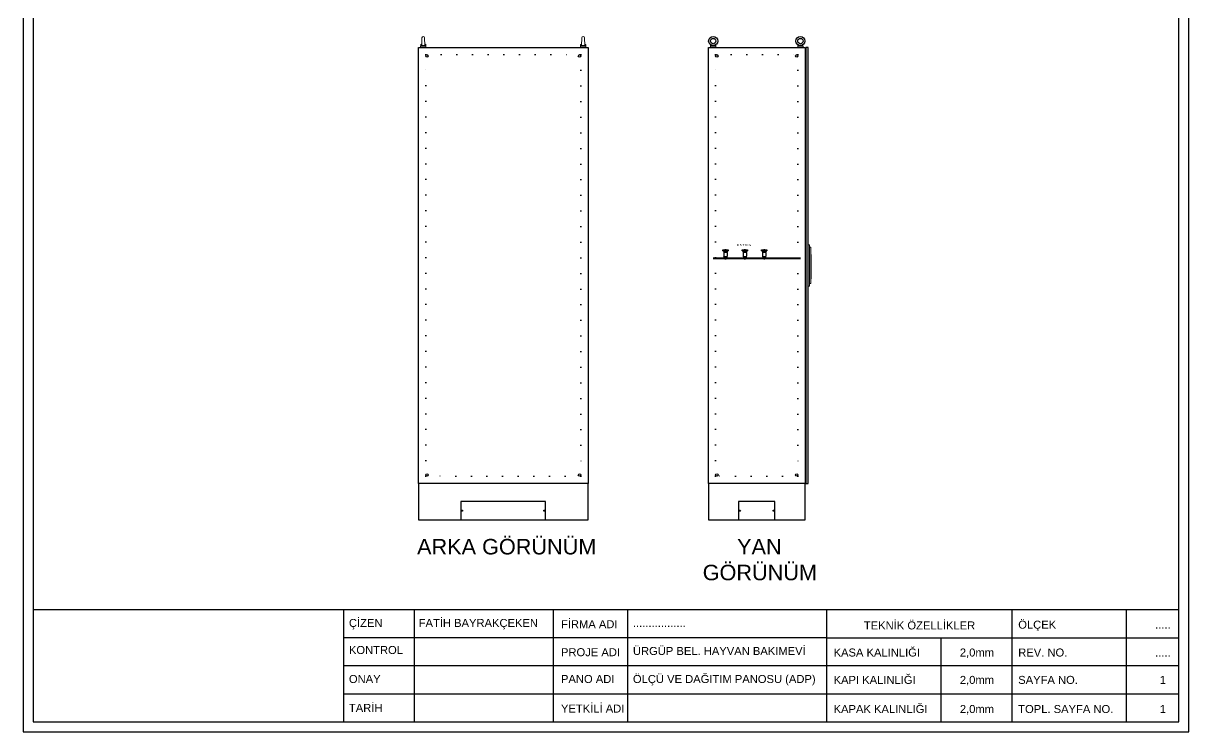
# Model space of a CAD drawing. Header units: millimetres. Extents: x 2046 to 14753, y 2361 to 29276.
# Drawn here: x 9972.7 to 10453.7, y 2675.6 to 2968 of the extents above; entities that cross this region are included whole.
import ezdxf
from ezdxf.enums import TextEntityAlignment as Align

# ---------------------------------------------------------------- set-up
doc = ezdxf.new("R2010")
doc.units = ezdxf.units.MM
doc.linetypes.add('DOT', pattern=[6.35, 0, -6.35])
for name, color, linetype in [('BARA', 31, 'Continuous'), ('HAT', 3, 'Continuous'), ('PLOTRAHMEN', 1, 'Continuous'), ('YAZI-1', 2, 'Continuous')]:
    doc.layers.add(name, color=color, linetype=linetype)
doc.styles.get("Standard").update_dxf_attribs({"font": 'arial.ttf'})

msp = doc.modelspace()

# ---------------------------------------------------------------- linework, layer by layer
at = {"color": 0, "lineweight": 9}
for p, q in [((10136.659, 2958.356), (10136.696, 2959.346)), ((10138.819, 2958.356), (10136.659, 2958.356)), ((10136.659, 2958.087), (10136.659, 2958.356)), ((10136.677, 2958.851), (10138.8, 2958.851)), ((10137.124, 2959.494), (10136.696, 2959.346)), ((10137.121, 2959.346), (10136.696, 2959.346)), ((10137.109, 2958.851), (10137.199, 2962.054)), ((10138.369, 2958.851), (10138.279, 2962.054)), ((10138.782, 2959.346), (10138.354, 2959.494)), ((10138.782, 2959.346), (10138.357, 2959.346)), ((10138.819, 2958.356), (10138.782, 2959.346)), ((10138.819, 2958.087), (10138.819, 2958.356)), ((10202.659, 2958.356), (10202.696, 2959.346)), ((10202.659, 2958.356), (10204.819, 2958.356)), ((10202.659, 2958.087), (10202.659, 2958.356)), ((10204.8, 2958.851), (10202.677, 2958.851)), ((10202.696, 2959.346), (10203.124, 2959.494)), ((10202.696, 2959.346), (10203.121, 2959.346)), ((10203.109, 2958.851), (10203.199, 2962.054)), ((10204.369, 2958.851), (10204.279, 2962.054)), ((10204.354, 2959.494), (10204.782, 2959.346)), ((10204.357, 2959.346), (10204.782, 2959.346)), ((10204.819, 2958.356), (10204.782, 2959.346)), ((10204.819, 2958.087), (10204.819, 2958.356)), ((10256.328, 2958.356), (10256.358, 2959.174)), ((10258.488, 2958.356), (10256.328, 2958.356)), ((10256.328, 2958.087), (10256.328, 2958.356)), ((10256.346, 2958.851), (10258.47, 2958.851)), ((10258.488, 2958.356), (10258.457, 2959.174)), ((10258.488, 2958.087), (10258.488, 2958.356)), ((10292.328, 2958.356), (10292.358, 2959.174)), ((10292.328, 2958.356), (10294.488, 2958.356)), ((10292.328, 2958.087), (10292.328, 2958.356)), ((10294.47, 2958.851), (10292.346, 2958.851)), ((10294.488, 2958.356), (10294.457, 2959.174)), ((10294.488, 2958.087), (10294.488, 2958.356)), ((10258.488, 2958.087), (10256.328, 2958.087)), ((10292.328, 2958.087), (10294.488, 2958.087))]:
    msp.add_line(p, q, dxfattribs=at)
for p, q in [((10136.659, 2958.087), (10138.819, 2958.087)), ((10204.819, 2958.087), (10202.659, 2958.087)), ((9976.789, 2726.001), (10449.544, 2726.001)), ((10104.873, 2726.001), (10104.873, 2679.735)), ((10133.995, 2726.001), (10133.995, 2679.735)), ((10191.331, 2726.001), (10191.331, 2679.735)), ((10222.099, 2726.001), (10222.099, 2679.735)), ((10304.199, 2726.001), (10304.199, 2679.735)), ((10380.716, 2726.001), (10380.716, 2679.735)), ((10427.859, 2726.001), (10427.859, 2679.735)), ((10104.873, 2714.435), (10304.199, 2714.435)), ((10304.199, 2714.356), (10449.544, 2714.356)), ((10351.342, 2714.356), (10351.342, 2679.735)), ((10104.873, 2702.868), (10434.652, 2702.868)), ((10304.199, 2702.868), (10449.544, 2702.868)), ((10104.873, 2691.302), (10449.544, 2691.302)), ((9976.789, 2679.735), (10449.544, 2679.735))]:
    msp.add_line(p, q)
for points in [[(10453.675, 2675.604), (10453.675, 3222.049), (9972.658, 3222.049), (9972.658, 2675.604), (10453.675, 2675.604)], [(10449.544, 2679.735), (10449.544, 3217.918), (9976.789, 3217.918), (9976.789, 2679.735)]]:
    msp.add_lwpolyline(points)
for points in [[(10137.289, 2958.357), (10137.289, 2958.087), (10138.189, 2958.087), (10138.189, 2958.357)], [(10204.189, 2958.357), (10204.189, 2958.087), (10203.289, 2958.087), (10203.289, 2958.357)], [(10256.958, 2958.357), (10256.958, 2958.087), (10257.858, 2958.087), (10257.858, 2958.357)], [(10293.858, 2958.357), (10293.858, 2958.087), (10292.958, 2958.087), (10292.958, 2958.357)]]:
    msp.add_lwpolyline(points, close=True, dxfattribs=at)
at = {"lineweight": 9}
for points in [[(10296.658, 2876.587), (10297.158, 2876.587), (10297.158, 2859.587), (10296.658, 2859.587)], [(10297.158, 2875.587), (10297.658, 2875.587), (10297.658, 2860.587), (10297.158, 2860.587)], [(10297.658, 2872.617), (10297.908, 2872.617), (10297.908, 2862.587), (10297.658, 2862.587)]]:
    msp.add_lwpolyline(points, close=True, dxfattribs=at)
for centre, radius in [((10257.408, 2960.719), 1.868), ((10257.408, 2960.719), 1.096), ((10293.408, 2960.719), 1.868), ((10293.408, 2960.719), 1.096), ((10139.239, 2954.587), 0.5), ((10202.239, 2954.587), 0.5), ((10258.908, 2954.587), 0.5), ((10291.908, 2954.587), 0.5), ((10139.239, 2781.587), 0.5), ((10202.239, 2781.587), 0.5), ((10258.908, 2781.587), 0.5), ((10291.908, 2781.587), 0.5)]:
    msp.add_circle(centre, radius)
at = {"color": 0, "lineweight": 9}
for centre in [(10137.739, 2962.047), (10203.739, 2962.047)]:
    msp.add_arc(centre, 0.54, 0.75772, 179.24228, dxfattribs=at)
at = {"layer": 'BARA'}
for p, q in [((10261.408, 2874.107), (10261.408, 2874.507)), ((10261.408, 2874.507), (10263.593, 2874.507)), ((10261.408, 2874.107), (10263.593, 2874.107)), ((10263.593, 2874.507), (10263.593, 2874.107)), ((10269.408, 2874.107), (10269.408, 2874.507)), ((10269.408, 2874.507), (10271.593, 2874.507)), ((10269.408, 2874.107), (10271.593, 2874.107)), ((10271.593, 2874.507), (10271.593, 2874.107)), ((10277.408, 2874.107), (10277.408, 2874.507)), ((10277.408, 2874.507), (10279.593, 2874.507)), ((10277.408, 2874.107), (10279.593, 2874.107)), ((10279.593, 2874.507), (10279.593, 2874.107))]:
    msp.add_line(p, q, dxfattribs=at)
at = {"layer": 'HAT', "color": 1}
for points in [[(10135.739, 2958.087), (10205.739, 2958.087), (10205.739, 2778.087), (10135.739, 2778.087)], [(10255.408, 2958.087), (10295.408, 2958.087), (10295.408, 2778.087), (10255.408, 2778.087)], [(10153.239, 2763.087), (10188.239, 2763.087), (10188.239, 2770.587), (10153.239, 2770.587)], [(10267.908, 2763.087), (10282.908, 2763.087), (10282.908, 2770.587), (10267.908, 2770.587)]]:
    msp.add_lwpolyline(points, close=True, dxfattribs=at)
at = {"layer": 'HAT', "color": 1, "linetype": 'DOT'}
for points in [[(10138.739, 2955.087), (10202.739, 2955.087), (10202.739, 2781.087), (10138.739, 2781.087)], [(10258.408, 2955.087), (10292.408, 2955.087), (10292.408, 2781.087), (10258.408, 2781.087)]]:
    msp.add_lwpolyline(points, close=True, dxfattribs=at)
at = {"layer": 'HAT', "color": 1}
for points in [[(10135.739, 2778.087), (10135.739, 2763.087), (10205.739, 2763.087), (10205.739, 2778.087)], [(10255.408, 2778.087), (10255.408, 2763.087), (10295.408, 2763.087), (10295.408, 2778.087)]]:
    msp.add_lwpolyline(points, dxfattribs=at)
for centre in [(10153.739, 2766.837), (10187.739, 2766.837), (10268.408, 2766.837), (10282.408, 2766.837)]:
    msp.add_circle(centre, 0.25, dxfattribs=at)
at = {"layer": 'PLOTRAHMEN'}
for p, q in [((10295.408, 2956.087), (10295.608, 2956.087)), ((10295.608, 2958.087), (10295.608, 2778.087)), ((10296.608, 2958.087), (10295.608, 2958.087)), ((10296.608, 2778.087), (10296.608, 2958.087)), ((10261.801, 2873.414), (10261.801, 2871.9)), ((10261.816, 2873.538), (10263.185, 2873.538)), ((10261.816, 2871.776), (10263.185, 2871.776)), ((10262.001, 2873.907), (10261.862, 2873.654)), ((10261.931, 2873.78), (10263.07, 2873.78)), ((10262.501, 2873.907), (10262.001, 2873.907)), ((10262.251, 2874.507), (10262.251, 2874.707)), ((10262.251, 2874.707), (10262.751, 2874.707)), ((10262.251, 2873.907), (10262.251, 2874.107)), ((10262.251, 2874.107), (10262.751, 2874.107)), ((10262.501, 2873.907), (10263.001, 2873.907)), ((10262.751, 2874.507), (10262.751, 2874.707)), ((10262.751, 2873.907), (10262.751, 2874.107)), ((10263.001, 2873.907), (10263.139, 2873.654)), ((10263.201, 2873.414), (10263.201, 2871.9)), ((10269.801, 2873.414), (10269.801, 2871.9)), ((10269.816, 2873.538), (10271.185, 2873.538)), ((10269.816, 2871.776), (10271.185, 2871.776)), ((10270.001, 2873.907), (10269.862, 2873.654)), ((10269.931, 2873.78), (10271.07, 2873.78)), ((10270.501, 2873.907), (10270.001, 2873.907)), ((10270.251, 2874.507), (10270.251, 2874.707)), ((10270.251, 2874.707), (10270.751, 2874.707)), ((10270.251, 2873.907), (10270.251, 2874.107)), ((10270.251, 2874.107), (10270.751, 2874.107)), ((10270.501, 2873.907), (10271.001, 2873.907)), ((10270.751, 2874.507), (10270.751, 2874.707)), ((10270.751, 2873.907), (10270.751, 2874.107)), ((10271.001, 2873.907), (10271.139, 2873.654)), ((10271.201, 2873.414), (10271.201, 2871.9)), ((10277.801, 2873.414), (10277.801, 2871.9)), ((10277.816, 2873.538), (10279.185, 2873.538)), ((10277.816, 2871.776), (10279.185, 2871.776)), ((10278.001, 2873.907), (10277.862, 2873.654)), ((10277.931, 2873.78), (10279.07, 2873.78)), ((10278.501, 2873.907), (10278.001, 2873.907)), ((10278.251, 2874.507), (10278.251, 2874.707)), ((10278.251, 2874.707), (10278.751, 2874.707)), ((10278.251, 2873.907), (10278.251, 2874.107)), ((10278.251, 2874.107), (10278.751, 2874.107)), ((10278.501, 2873.907), (10279.001, 2873.907)), ((10278.751, 2874.507), (10278.751, 2874.707)), ((10278.751, 2873.907), (10278.751, 2874.107)), ((10279.001, 2873.907), (10279.139, 2873.654)), ((10279.201, 2873.414), (10279.201, 2871.9)), ((10257.408, 2871.207), (10293.408, 2871.207)), ((10257.408, 2871.007), (10293.408, 2871.007)), ((10262.001, 2871.407), (10261.862, 2871.66)), ((10261.931, 2871.533), (10263.07, 2871.533)), ((10262.501, 2871.407), (10262.001, 2871.407)), ((10262.251, 2871.407), (10262.251, 2871.207)), ((10262.251, 2871.007), (10262.251, 2870.807)), ((10262.251, 2870.807), (10262.751, 2870.807)), ((10262.501, 2871.407), (10263.001, 2871.407)), ((10262.751, 2871.407), (10262.751, 2871.207)), ((10262.751, 2871.007), (10262.751, 2870.807)), ((10263.001, 2871.407), (10263.139, 2871.66)), ((10270.001, 2871.407), (10269.862, 2871.66)), ((10269.931, 2871.533), (10271.07, 2871.533)), ((10270.501, 2871.407), (10270.001, 2871.407)), ((10270.251, 2871.407), (10270.251, 2871.207)), ((10270.251, 2871.007), (10270.251, 2870.807)), ((10270.251, 2870.807), (10270.751, 2870.807)), ((10270.501, 2871.407), (10271.001, 2871.407)), ((10270.751, 2871.407), (10270.751, 2871.207)), ((10270.751, 2871.007), (10270.751, 2870.807)), ((10271.001, 2871.407), (10271.139, 2871.66)), ((10278.001, 2871.407), (10277.862, 2871.66)), ((10277.931, 2871.533), (10279.07, 2871.533)), ((10278.501, 2871.407), (10278.001, 2871.407)), ((10278.251, 2871.407), (10278.251, 2871.207)), ((10278.251, 2871.007), (10278.251, 2870.807)), ((10278.251, 2870.807), (10278.751, 2870.807)), ((10278.501, 2871.407), (10279.001, 2871.407)), ((10278.751, 2871.407), (10278.751, 2871.207)), ((10278.751, 2871.007), (10278.751, 2870.807)), ((10279.001, 2871.407), (10279.139, 2871.66)), ((10295.408, 2780.087), (10295.608, 2780.087)), ((10295.608, 2778.087), (10296.608, 2778.087))]:
    msp.add_line(p, q, dxfattribs=at)
for centre, start, end in [((10262.301, 2873.414), 151.27823, 180), ((10262.301, 2871.9), 180, 208.72177), ((10262.701, 2873.414), 0, 28.72177), ((10262.701, 2871.9), 331.27823, 0), ((10270.301, 2873.414), 151.27823, 180), ((10270.301, 2871.9), 180, 208.72177), ((10270.701, 2873.414), 0, 28.72177), ((10270.701, 2871.9), 331.27823, 0), ((10278.301, 2873.414), 151.27823, 180), ((10278.301, 2871.9), 180, 208.72177), ((10278.701, 2873.414), 0, 28.72177), ((10278.701, 2871.9), 331.27823, 0)]:
    msp.add_arc(centre, 0.5, start, end, dxfattribs=at)

# ---------------------------------------------------------------- texts
for s, p in [('ÇİZEN', (10107.056, 2718.842)), ('FATİH BAYRAKÇEKEN', (10135.849, 2718.842)), ('FİRMA ADI', (10194.586, 2718.329)), ('.................', (10224.281, 2718.842)), ('ÖLÇEK', (10383.315, 2718.128)), ('KONTROL', (10107.056, 2707.678)), ('PROJE ADI', (10194.586, 2706.764)), ('ÜRGÜP BEL. HAYVAN BAKIMEVİ', (10224.281, 2707.276)), ('KASA KALINLIĞI', (10307.111, 2706.64)), ('2,0mm', (10359.221, 2706.64)), ('REV. NO.', (10383.315, 2706.64)), ('ONAY', (10107.056, 2695.709)), ('PANO ADI', (10194.586, 2695.707)), ('KAPI KALINLIĞI', (10307.111, 2695.333)), ('2,0mm', (10359.221, 2695.333)), ('SAYFA NO.', (10383.315, 2695.333)), ('TARİH', (10107.056, 2683.755)), ('YETKİLİ ADI', (10194.586, 2683.498)), ('KAPAK KALINLIĞI', (10307.111, 2683.312)), ('2,0mm', (10359.221, 2683.312)), ('TOPL. SAYFA NO.', (10383.315, 2683.312))]:
    msp.add_text(s, height=3.3047).set_placement(p)
for s, height, p in [('TEKNİK ÖZELLİKLER', 3.3047, (10342.576, 2717.823)), ('.....', 3.3047, (10443.015, 2718.128)), ('.....', 3.3047, (10443.015, 2706.64)), ('1', 3.305, (10443.015, 2695.333)), ('1', 3.305, (10443.015, 2683.312))]:
    msp.add_text(s, height=height).set_placement(p, align=Align.CENTER)
at = {"color": 1}
msp.add_text('ÖLÇÜ VE DAĞITIM PANOSU (ADP)', height=3.3047, dxfattribs=at).set_placement((10224.281, 2695.709))
at = {"layer": 'PLOTRAHMEN', "linetype": 'DOT', "char_height": 6.4, "attachment_point": 1}
for s, width, insert in [('ARKA GÖRÜNÜM', 93.5237, (10135.19, 2755.184)), ('\\pi9.35584;YAN \\P\\pi-4.84771;GÖRÜNÜM', 36.33569, (10257.919, 2755.184))]:
    msp.add_mtext_dynamic_manual_height_columns(s, width=width, gutter_width=10, heights=[0], dxfattribs=dict(at, insert=insert))
at = {"layer": 'YAZI-1', "color": 7}
msp.add_text('R-S-T-Bara', height=0.8307, dxfattribs=at).set_placement((10267.152, 2876.077))

doc.saveas('drawing.dxf')
